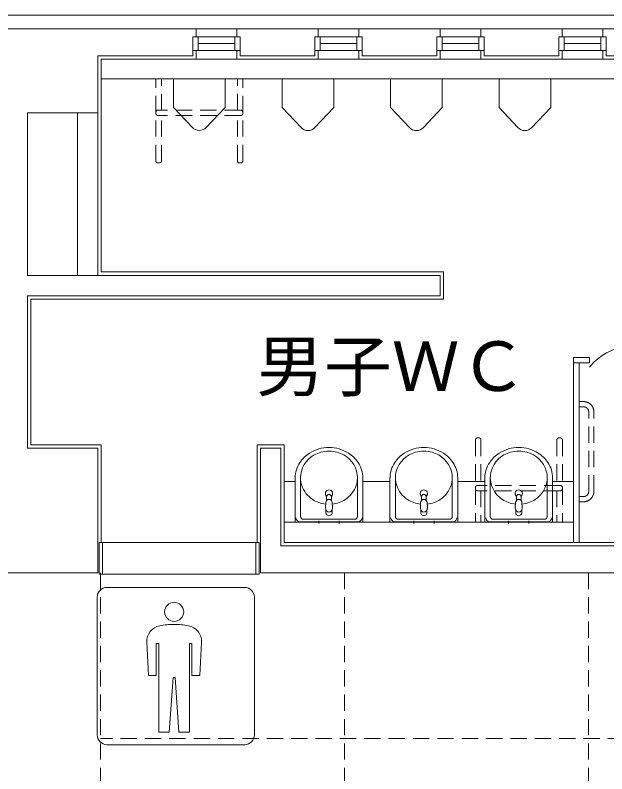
# Model space of a CAD drawing. Units: millimetres, scale not verified. Extents: x -24806 to 31194, y -25247 to 14164.
# Drawn here: x 18735 to 23105, y 3130 to 8734 of the extents above; entities that cross this region are included whole.
import ezdxf
from ezdxf.enums import TextEntityAlignment as Align

# ---------------------------------------------------------------- set-up
doc = ezdxf.new("R2010")
doc.units = ezdxf.units.MM
doc.header["$LTSCALE"] = 100
doc.linetypes.add('DASHED1', pattern=[1.8, 1.2, -0.6])
for name, color, linetype, lineweight in [('0-0', 7, 'Continuous', 18), ('0-1', 4, 'DASHED1', 18), ('C-F', 7, 'Continuous', 18)]:
    doc.layers.add(name, color=color, linetype=linetype, lineweight=lineweight)
doc.layers.add('0-A', color=7, linetype='Continuous')
doc.styles.add('HGｺﾞｼｯｸE', font='')
doc.styles.get('HGｺﾞｼｯｸE').set_extended_font_data('HGｺﾞｼｯｸE')

msp = doc.modelspace()

# ---------------------------------------------------------------- linework, layer by layer
at = {"layer": '0-0'}
for p, q in [((24101.5, 8734.4), (15891.7, 8734.4)), ((17418.5, 8634.2), (20071.7, 8634.2)), ((20071.7, 8634.2), (20071.7, 8574.2)), ((20071.7, 8634.2), (20372.1, 8634.2)), ((20372.1, 8634.2), (20372.1, 8574.2)), ((20372.1, 8634.2), (20972.8, 8634.2)), ((20972.8, 8634.2), (20972.8, 8574.2)), ((20972.8, 8634.2), (21273.1, 8634.2)), ((21273.1, 8634.2), (21273.1, 8574.2)), ((21273.1, 8634.2), (21873.8, 8634.2)), ((21873.8, 8634.2), (21873.8, 8574.2)), ((21873.8, 8634.2), (22174.2, 8634.2)), ((22174.2, 8634.2), (22174.2, 8574.2)), ((22174.2, 8634.2), (22774.9, 8634.2)), ((22774.9, 8634.2), (22774.9, 8574.2)), ((22774.9, 8634.2), (23075.3, 8634.2)), ((23075.3, 8634.2), (23075.3, 8574.2)), ((23075.3, 8634.2), (23676, 8634.2)), ((20046.7, 8574.2), (20046.7, 8474.1)), ((20086.7, 8574.2), (20357, 8574.2)), ((20086.7, 8524.1), (20357, 8524.1)), ((20372.1, 8574.2), (20397.1, 8574.2)), ((20397.1, 8474.1), (20397.1, 8574.2)), ((20397.1, 8574.2), (20397.1, 8434)), ((20947.7, 8574.2), (20947.7, 8474.1)), ((20987.8, 8574.2), (21258.1, 8574.2)), ((20987.8, 8524.1), (21258.1, 8524.1)), ((21273.1, 8574.2), (21298.2, 8574.2)), ((21298.2, 8474.1), (21298.2, 8574.2)), ((21298.2, 8574.2), (21298.2, 8434)), ((21848.8, 8574.2), (21848.8, 8474.1)), ((21888.9, 8574.2), (22159.2, 8574.2)), ((21888.9, 8524.1), (22159.2, 8524.1)), ((22174.2, 8574.2), (22199.2, 8574.2)), ((22199.2, 8474.1), (22199.2, 8574.2)), ((22199.2, 8574.2), (22199.2, 8434)), ((22749.9, 8574.2), (22749.9, 8474.1)), ((22789.9, 8574.2), (23060.3, 8574.2)), ((22789.9, 8524.1), (23060.3, 8524.1)), ((23075.3, 8574.2), (23100.3, 8574.2)), ((23100.3, 8474.1), (23100.3, 8574.2)), ((23100.3, 8574.2), (23100.3, 8434)), ((20071.7, 8409), (20071.7, 8474.1)), ((20357, 8474.1), (20086.7, 8474.1)), ((20357, 8474.1), (20397.1, 8474.1)), ((20372.1, 8409), (20372.1, 8474.1)), ((20972.8, 8409), (20972.8, 8474.1)), ((21258.1, 8474.1), (20987.8, 8474.1)), ((21258.1, 8474.1), (21298.2, 8474.1)), ((21273.1, 8409), (21273.1, 8474.1)), ((21873.8, 8409), (21873.8, 8474.1)), ((22159.2, 8474.1), (21888.9, 8474.1)), ((22159.2, 8474.1), (22199.2, 8474.1)), ((22174.2, 8409), (22174.2, 8474.1)), ((22774.9, 8409), (22774.9, 8474.1)), ((23060.3, 8474.1), (22789.9, 8474.1)), ((23060.3, 8474.1), (23100.3, 8474.1)), ((23075.3, 8409), (23075.3, 8474.1)), ((19345.8, 8434), (20046.7, 8434)), ((19370.9, 8409), (20071.7, 8409)), ((19370.9, 6837.1), (19370.9, 8409)), ((20071.7, 8409), (20372.1, 8409)), ((20372.1, 8409), (20972.8, 8409)), ((20397.1, 8434), (20947.7, 8434)), ((20972.8, 8409), (21273.1, 8409)), ((21273.1, 8409), (21873.8, 8409)), ((21298.2, 8434), (21848.8, 8434)), ((21873.8, 8409), (22174.2, 8409)), ((22174.2, 8409), (22774.9, 8409)), ((22199.2, 8434), (22749.9, 8434)), ((22774.9, 8409), (23075.3, 8409)), ((23075.3, 8409), (23676, 8409)), ((23100.3, 8434), (23651, 8434)), ((19370.9, 8263.8), (24677.2, 8263.8)), ((19905.1, 8263.8), (20286, 8263.8)), ((19905.1, 8263.8), (19905.1, 8053.3)), ((20286, 8263.8), (20286, 8053.3)), ((20706.8, 8263.8), (20706.8, 8052.8)), ((21088.6, 8263.8), (20706.8, 8263.8)), ((21088.6, 8263.8), (21088.6, 8052.8)), ((21507.7, 8263.8), (21507.7, 8052.8)), ((21889.5, 8263.8), (21507.7, 8263.8)), ((21889.5, 8263.8), (21889.5, 8052.8)), ((22308.7, 8263.8), (22308.7, 8052.8)), ((22690.5, 8263.8), (22308.7, 8263.8)), ((22690.5, 8263.8), (22690.5, 8052.8)), ((19905.1, 8053.3), (20044.4, 7905)), ((20286, 8053.3), (20146.7, 7905)), ((20706.8, 8052.8), (20846.4, 7904.2)), ((21088.6, 8052.8), (20948.9, 7904.2)), ((21507.7, 8052.8), (21647.4, 7904.2)), ((21889.5, 8052.8), (21749.9, 7904.2)), ((22308.7, 8052.8), (22448.3, 7904.2)), ((22690.5, 8052.8), (22550.8, 7904.2)), ((18825.2, 6812.1), (18825.2, 8013.5)), ((19195.7, 8013.5), (19195.7, 6812.1)), ((19345.8, 8013.5), (19345.8, 6812.1)), ((21873.8, 6812.1), (18825.2, 6812.1)), ((19370.9, 6837.1), (21898.9, 6837.1)), ((21873.8, 6661.9), (21873.8, 6812.1)), ((18825.2, 5535.6), (18825.2, 6661.9)), ((18825.2, 6661.9), (21873.8, 6661.9)), ((18850.2, 5560.6), (18850.2, 6636.9)), ((22860, 6166.3), (22860, 4839.7)), ((22860, 6166.3), (22978.2, 6166.3)), ((22900.1, 6166.3), (22900.1, 4839.7)), ((19370.9, 5560.6), (18850.2, 5560.6)), ((19370.9, 5560.6), (19370.9, 4839.7)), ((20522.2, 5560.6), (20722.5, 5560.6)), ((20522.2, 5560.6), (20522.2, 4839.7)), ((20722.5, 4839.7), (20722.5, 5560.6)), ((19345.8, 5535.6), (18825.2, 5535.6)), ((19345.8, 4614.5), (19345.8, 5535.6)), ((20547.3, 5535.6), (20697.4, 5535.6)), ((20547.3, 4614.5), (20547.3, 5535.6)), ((20697.4, 4814.7), (20697.4, 5535.6)), ((20802.7, 5290.3), (20722.5, 5290.3)), ((20802.7, 5315.2), (20802.7, 4989.9)), ((20842.7, 5317.2), (20842.7, 5030)), ((21263, 5317.2), (21263, 5030)), ((21303.1, 5315.2), (21303.1, 4989.9)), ((21503.5, 5290.3), (21303.1, 5290.3)), ((21503.5, 5315.2), (21503.5, 4989.9)), ((21543.5, 5317.2), (21543.5, 5030)), ((21963.8, 5317.2), (21963.8, 5030)), ((22003.9, 5315.2), (22003.9, 4989.9)), ((22003.9, 5290.3), (22204.3, 5290.3)), ((22204.3, 5315.2), (22204.3, 4989.9)), ((22244.4, 5317.2), (22244.4, 5030)), ((22664.7, 5317.2), (22664.7, 5030)), ((22704.7, 5315.2), (22704.7, 4989.9)), ((22860, 5290.3), (22704.7, 5290.3)), ((21035, 5149.2), (21035.4, 5177.2)), ((21070.3, 5177.2), (21070.7, 5149.2)), ((21735.9, 5149.2), (21736.3, 5177.2)), ((21771.1, 5177.2), (21771.5, 5149.2)), ((22436.7, 5149.2), (22437.1, 5177.2)), ((22471.9, 5177.2), (22472.3, 5149.2)), ((21026.9, 5097.3), (21028.9, 5134.6)), ((21078.8, 5097.4), (21076.8, 5134.6)), ((21727.8, 5097.3), (21729.8, 5134.6)), ((21779.6, 5097.4), (21777.6, 5134.6)), ((22428.6, 5097.3), (22430.6, 5134.6)), ((22480.5, 5097.4), (22478.4, 5134.6)), ((21030.4, 5055.5), (21030.4, 5079.9)), ((21075.3, 5079.9), (21075.3, 5054.1)), ((21731.3, 5055.5), (21731.3, 5079.9)), ((21776.1, 5079.9), (21776.1, 5054.1)), ((22432.1, 5055.5), (22432.1, 5079.9)), ((22477, 5079.9), (22477, 5054.1)), ((22860, 4989.9), (20722.5, 4989.9)), ((20802.7, 4989.9), (21303.1, 4989.9)), ((20838.7, 4991.9), (21267, 4991.9)), ((21052.9, 5009.9), (20862.7, 5009.9)), ((20987.8, 4989.9), (20967.8, 4989.9)), ((20977.8, 4979.9), (20977.8, 4999.9)), ((21052.9, 5009.9), (21243, 5009.9)), ((21117.6, 4989.9), (21100.4, 4989.9)), ((21138.3, 4989.9), (21117.6, 4989.9)), ((21138, 4989.9), (21117.9, 4989.9)), ((21127.9, 4979.9), (21127.9, 4999.9)), ((21155.4, 4989.9), (21138.3, 4989.9)), ((21503.5, 4989.9), (22003.9, 4989.9)), ((21539.5, 4991.9), (21967.8, 4991.9)), ((21753.7, 5009.9), (21563.6, 5009.9)), ((21688.6, 4989.9), (21668.6, 4989.9)), ((21678.6, 4979.9), (21678.6, 4999.9)), ((21753.7, 5009.9), (21943.8, 5009.9)), ((21818.5, 4989.9), (21801.2, 4989.9)), ((21839.1, 4989.9), (21818.5, 4989.9)), ((21838.8, 4989.9), (21818.8, 4989.9)), ((21828.8, 4979.9), (21828.8, 4999.9)), ((21856.2, 4989.9), (21839.1, 4989.9)), ((22204.3, 4989.9), (22704.7, 4989.9)), ((22240.4, 4991.9), (22668.7, 4991.9)), ((22454.5, 5009.9), (22264.4, 5009.9)), ((22389.4, 4989.9), (22369.4, 4989.9)), ((22379.4, 4979.9), (22379.4, 4999.9)), ((22454.5, 5009.9), (22644.6, 5009.9)), ((22519.3, 4989.9), (22502.1, 4989.9)), ((22539.9, 4989.9), (22519.3, 4989.9)), ((22539.6, 4989.9), (22519.6, 4989.9)), ((22529.6, 4979.9), (22529.6, 4999.9)), ((22557, 4989.9), (22539.9, 4989.9)), ((19380.9, 4839.7), (20512.2, 4839.7)), ((24677.2, 4839.7), (20722.5, 4839.7)), ((24702.2, 4814.7), (20697.4, 4814.7)), ((18645, 4614.5), (19345.8, 4614.5)), ((19380.9, 4604.5), (20512.2, 4604.5)), ((25323, 4614.5), (20547.3, 4614.5))]:
    msp.add_line(p, q, dxfattribs=at)
at = {"layer": '0-0', "linetype": 'DASHED1'}
for p, q in [((19774.8, 7657.4), (19774.8, 8263.8)), ((19814.9, 8033.3), (19814.9, 8263.8)), ((20376.2, 8033.3), (20376.2, 8263.8)), ((20416.3, 7657.3), (20416.3, 8263.8)), ((19774.8, 8018.2), (19774.8, 8008.2)), ((20401.3, 8033.2), (19789.8, 8033.3)), ((20416.3, 8018.2), (20416.3, 8008.2)), ((20401.3, 7993.2), (19789.8, 7993.2)), ((19814.9, 7657.4), (19814.9, 7993.2)), ((20376.2, 7657.3), (20376.2, 7993.2)), ((19799.9, 7642.3), (19789.8, 7642.3)), ((20401.3, 7642.3), (20391.3, 7642.3)), ((22900.1, 5879.3), (22900.1, 5841.3)), ((22933.1, 5879.3), (22900.1, 5879.3)), ((22933.1, 5841.3), (22900.1, 5841.3)), ((22971.2, 5215.8), (22971.2, 5803.2)), ((23009.3, 5215.8), (23009.3, 5803.2)), ((22160, 5611.4), (22150, 5611.4)), ((22761.4, 5611.4), (22751.4, 5611.4)), ((22134.9, 5596.4), (22134.9, 4989.9)), ((22175, 5596.4), (22175, 5260.6)), ((22736.4, 5596.4), (22736.4, 5260.6)), ((22776.4, 5596.4), (22776.4, 4989.9)), ((22134.9, 5235.5), (22134.9, 5245.5)), ((22761.4, 5260.6), (22150, 5260.6)), ((22761.4, 5220.5), (22150, 5220.5)), ((22175, 5220.5), (22175, 4989.9)), ((22736.4, 5220.5), (22736.4, 4989.9)), ((22776.4, 5235.5), (22776.4, 5245.5)), ((22933.1, 5139.6), (22900.1, 5139.6))]:
    msp.add_line(p, q, dxfattribs=at)
at = {"layer": '0-0'}
for points in [[(20071.7, 8574.2), (20046.7, 8574.2), (20046.7, 8434)], [(20046.7, 8474.1), (20086.7, 8474.1), (20086.7, 8574.2), (20046.7, 8574.2)], [(20397.1, 8574.2), (20357, 8574.2), (20357, 8474.1)], [(20972.8, 8574.2), (20947.7, 8574.2), (20947.7, 8434)], [(20947.7, 8474.1), (20987.8, 8474.1), (20987.8, 8574.2), (20947.7, 8574.2)], [(21298.2, 8574.2), (21258.1, 8574.2), (21258.1, 8474.1)], [(21873.8, 8574.2), (21848.8, 8574.2), (21848.8, 8434)], [(21848.8, 8474.1), (21888.9, 8474.1), (21888.9, 8574.2), (21848.8, 8574.2)], [(22199.2, 8574.2), (22159.2, 8574.2), (22159.2, 8474.1)], [(22774.9, 8574.2), (22749.9, 8574.2), (22749.9, 8434)], [(22749.9, 8474.1), (22789.9, 8474.1), (22789.9, 8574.2), (22749.9, 8574.2)], [(23100.3, 8574.2), (23060.3, 8574.2), (23060.3, 8474.1)], [(18825.2, 8013.5), (19345.8, 8013.5), (19345.8, 8434)], [(18850.2, 6636.9), (21898.9, 6636.9), (21898.9, 6837.1)], [(22860, 6166.3), (22860, 6206.4), (22978.2, 6206.4), (22978.2, 6166.3)]]:
    msp.add_lwpolyline(points, dxfattribs=at)
at = {"layer": '0-0', "linetype": 'DASHED1'}
msp.add_lwpolyline([(22933.1, 5177.7), (22900.1, 5177.7), (22900.1, 5139.6)], dxfattribs=at)
at = {"layer": '0-0'}
for points in [[(19355.9, 4604.5), (19380.9, 4604.5), (19380.9, 4839.7), (19355.9, 4839.7)], [(20512.2, 4604.5), (20537.2, 4604.5), (20537.2, 4839.7), (20512.2, 4839.7)]]:
    msp.add_lwpolyline(points, close=True, dxfattribs=at)
for centre in [(21052.9, 4989.9), (21753.7, 4989.9), (22454.5, 4989.9)]:
    msp.add_circle(centre, 2, dxfattribs=at)
at = {"layer": '0-0', "linetype": 'DASHED1'}
for centre, radius, start, end in [((19789.8, 8018.2), 15, 89.9997, 179.9995), ((20401.3, 8018.2), 15, 359.9995, 89.9997), ((19789.8, 8008.2), 15, 179.9995, 269.9996), ((20401.3, 8008.2), 15, 269.9996, 359.9995), ((19789.8, 7657.4), 15, 179.9995, 269.9971), ((19799.9, 7657.4), 15, 269.9971, 359.9995), ((20391.3, 7657.3), 15, 179.9995, 269.9971), ((20401.3, 7657.3), 15, 269.9971, 359.9995), ((22933.1, 5803.2), 76.2, 359.9999, 89.9996), ((22933.1, 5803.2), 38.1, 359.9999, 89.9996), ((22150, 5596.4), 15, 90.0029, 180.0005), ((22160, 5596.4), 15, 0.0005, 90.0029), ((22751.4, 5596.4), 15, 90.0029, 180.0005), ((22761.4, 5596.4), 15, 0.0005, 90.0029), ((22150, 5245.5), 15, 90.0003, 180.0005), ((22150, 5235.5), 15, 180.0005, 270.0004), ((22761.4, 5245.5), 15, 0.0005, 90.0003), ((22761.4, 5235.5), 15, 270.0004, 0.0005), ((22933.1, 5215.8), 38.1, 269.9997, 359.9999), ((22933.1, 5215.8), 76.2, 269.9997, 359.9999)]:
    msp.add_arc(centre, radius, start, end, dxfattribs=at)
at = {"layer": '0-0'}
for centre, radius, start, end in [((20095.6, 7953.1), 70.2, 223.2135, 316.7856), ((20897.7, 7952.3), 70.3, 223.2139, 316.786), ((21698.6, 7952.3), 70.3, 223.2139, 316.786), ((22499.6, 7952.3), 70.3, 223.2139, 316.786), ((23305.5, 5871), 420.5, 38.8702, 141.1301), ((21036.8, 5295.6), 240.2, 122.31, 145.86), ((21042.1, 5311.9), 200.1, 104.46, 164.46), ((21052.9, 5270.2), 270.2, 90, 122.31), ((21052.9, 5270.2), 243.2, 75.55, 104.46), ((21052.9, 5270.2), 270.2, 57.7, 90), ((21063.6, 5311.9), 200.1, 15.55, 75.55), ((21068.9, 5295.6), 240.2, 34.15, 57.7), ((21737.7, 5295.6), 240.2, 122.31, 145.86), ((21743, 5311.9), 200.1, 104.46, 164.46), ((21753.7, 5270.2), 270.2, 90, 122.31), ((21753.7, 5270.2), 243.2, 75.55, 104.46), ((21753.7, 5270.2), 270.2, 57.7, 90), ((21764.4, 5311.9), 200.1, 15.55, 75.55), ((21769.7, 5295.6), 240.2, 34.15, 57.7), ((22438.5, 5295.6), 240.2, 122.31, 145.86), ((22443.8, 5311.9), 200.1, 104.46, 164.46), ((22454.5, 5270.2), 270.2, 90, 122.31), ((22454.5, 5270.2), 243.2, 75.55, 104.46), ((22454.5, 5270.2), 270.2, 57.7, 90), ((22465.2, 5311.9), 200.1, 15.55, 75.55), ((22470.5, 5295.6), 240.2, 34.15, 57.7), ((21007.9, 5315.2), 205.1, 145.86, 180), ((21097.8, 5315.2), 205.1, 0, 34.15), ((21708.7, 5315.2), 205.1, 145.86, 180), ((21798.6, 5315.2), 205.1, 0, 34.15), ((22409.6, 5315.2), 205.1, 145.86, 180), ((22499.5, 5315.2), 205.1, 0, 34.15), ((21022.9, 5317.2), 180.1, 164.46, 198.4), ((21082.8, 5317.2), 180.1, 341.61, 15.55), ((21723.8, 5317.2), 180.1, 164.46, 198.4), ((21783.6, 5317.2), 180.1, 341.61, 15.55), ((22424.6, 5317.2), 180.1, 164.46, 198.4), ((22484.5, 5317.2), 180.1, 341.61, 15.55), ((21092.8, 5315.2), 250.2, 180, 181.21), ((21793.6, 5315.2), 250.2, 180, 181.21), ((22494.5, 5315.2), 250.2, 180, 181.21), ((21041.8, 5323.6), 200.1, 198.4, 236.56), ((21052.9, 5200.2), 27, 309.96, 230.06), ((21063.9, 5323.6), 200.1, 303.45, 341.61), ((21742.7, 5323.6), 200.1, 198.4, 236.56), ((21753.7, 5200.2), 27, 309.96, 230.06), ((21764.7, 5323.6), 200.1, 303.45, 341.61), ((22443.5, 5323.6), 200.1, 198.4, 236.56), ((22454.5, 5200.2), 27, 309.96, 230.06), ((22465.5, 5323.6), 200.1, 303.45, 341.61), ((21052.9, 5340.2), 220.2, 236.56, 263.58), ((21052.9, 5133.3), 23.9, 41.75, 138.26), ((21052.9, 5177), 17.4, 0.75, 179.26), ((21052.9, 5340.2), 220.2, 276.43, 303.45), ((21753.7, 5340.2), 220.2, 236.56, 263.58), ((21753.7, 5133.3), 23.9, 41.75, 138.26), ((21753.7, 5177), 17.4, 0.75, 179.26), ((21753.7, 5340.2), 220.2, 276.43, 303.45), ((22454.5, 5340.2), 220.2, 236.56, 263.58), ((22454.5, 5133.3), 23.9, 41.75, 138.26), ((22454.5, 5177), 17.4, 0.75, 179.26), ((22454.5, 5340.2), 220.2, 276.43, 303.45), ((21052.9, 5133.3), 23.9, 138.26, 176.8), ((21052.9, 5133.3), 23.9, 3.21, 41.75), ((21753.7, 5133.3), 23.9, 138.26, 176.8), ((21753.7, 5133.3), 23.9, 3.21, 41.75), ((22454.5, 5133.3), 23.9, 138.26, 176.8), ((22454.5, 5133.3), 23.9, 3.21, 41.75), ((21054.7, 5095.7), 27.8, 176.85, 200.13), ((21051.1, 5089.2), 22.6, 187.69, 204.3), ((21053, 5059.4), 22.9, 189.81, 255.39), ((21051.1, 5089.2), 22.6, 204.3, 213.53), ((21053, 5086.7), 23.1, 206.05, 286.23), ((21053, 5059.4), 22.9, 283.38, 346.73), ((21053.1, 5086.5), 22.8, 286.23, 303.48), ((21053.4, 5085.9), 22.2, 303.48, 319.69), ((21054.2, 5085.3), 21.1, 319.69, 335.79), ((21053.9, 5089.6), 23.5, 327.22, 335.81), ((21053.9, 5089.6), 23.5, 335.81, 345.38), ((21057, 5088.8), 20.3, 345.38, 352.25), ((21051.9, 5095.4), 27, 339.67, 351.36), ((21049.3, 5095.8), 29.6, 351.36, 3.16), ((21755.5, 5095.7), 27.8, 176.85, 200.13), ((21751.9, 5089.2), 22.6, 187.69, 204.3), ((21753.8, 5059.4), 22.9, 189.81, 255.39), ((21751.9, 5089.2), 22.6, 204.3, 213.53), ((21753.8, 5086.7), 23.1, 206.05, 286.23), ((21753.8, 5059.4), 22.9, 283.38, 346.73), ((21753.9, 5086.5), 22.8, 286.23, 303.48), ((21754.2, 5085.9), 22.2, 303.48, 319.69), ((21755, 5085.3), 21.1, 319.69, 335.79), ((21754.7, 5089.6), 23.5, 327.22, 335.81), ((21754.7, 5089.6), 23.5, 335.81, 345.38), ((21757.8, 5088.8), 20.3, 345.38, 352.25), ((21752.7, 5095.4), 27, 339.67, 351.36), ((21750.1, 5095.8), 29.6, 351.36, 3.16), ((22456.3, 5095.7), 27.8, 176.85, 200.13), ((22452.7, 5089.2), 22.6, 187.69, 204.3), ((22454.6, 5059.4), 22.9, 189.81, 255.39), ((22452.7, 5089.2), 22.6, 204.3, 213.53), ((22454.6, 5086.7), 23.1, 206.05, 286.23), ((22454.6, 5059.4), 22.9, 283.38, 346.73), ((22454.7, 5086.5), 22.8, 286.23, 303.48), ((22455, 5085.9), 22.2, 303.48, 319.69), ((22455.8, 5085.3), 21.1, 319.69, 335.79), ((22455.5, 5089.6), 23.5, 327.22, 335.81), ((22455.5, 5089.6), 23.5, 335.81, 345.38), ((22458.6, 5088.8), 20.3, 345.38, 352.25), ((22453.5, 5095.4), 27, 339.67, 351.36), ((22450.9, 5095.8), 29.6, 351.36, 3.16), ((20838.7, 5022), 29.9, 180, 270), ((20862.7, 5030), 19.9, 180, 270), ((21052.8, 5049.2), 13.3, 244.7017, 294.0683), ((21243, 5030), 19.9, 270, 0), ((21267, 5022), 29.9, 270, 0), ((21539.5, 5022), 29.9, 180, 270), ((21563.6, 5030), 19.9, 180, 270), ((21753.7, 5049.2), 13.3, 244.7017, 294.0683), ((21943.8, 5030), 19.9, 270, 0), ((21967.8, 5022), 29.9, 270, 0), ((22240.4, 5022), 29.9, 180, 270), ((22264.4, 5030), 19.9, 180, 270), ((22454.5, 5049.2), 13.3, 244.7017, 294.0683), ((22644.6, 5030), 19.9, 270, 0), ((22668.7, 5022), 29.9, 270, 0)]:
    msp.add_arc(centre, radius, start, end, dxfattribs=at)
at = {"layer": '0-1'}
for p, q in [((19365.9, 4614.5), (19365.9, -18893.5)), ((21168, 4614.5), (21168, -18893.5)), ((22970.1, 4614.5), (22970.1, -18893.5)), ((25753.5, 3390.2), (19365.9, 3390.2))]:
    msp.add_line(p, q, dxfattribs=at)
at = {"layer": 'C-F'}
for p, q in [((19412.9, 4507.3), (20430.4, 4507.3)), ((19340.1, 3417.3), (19340.1, 4434.5)), ((20502.6, 4434.5), (20502.6, 3417.3)), ((20430.4, 3344.9), (19412.9, 3344.9))]:
    msp.add_line(p, q, dxfattribs=at)
msp.add_lwpolyline([(19706.7, 4102.1), (19720.2, 3856.9), (19777.5, 3856.9), (19777.5, 4091.7), (19795.4, 4091.7), (19795.4, 3437.3), (19873.4, 3437.3), (19902.1, 3842.5), (19916.7, 3842.5), (19944.3, 3437.3), (20022.6, 3437.3), (20022.6, 4091.7), (20040.7, 4091.7), (20040.7, 3856.9), (20098.3, 3856.9), (20111.6, 4102.1)], dxfattribs=at)
for centre, radius, start, end in [((19415.8, 4431.7), 75.7, 92.1855, 177.846), ((20426.9, 4431.6), 75.8, 2.211, 87.3148), ((19911.4, 4324.1), 73.2, 92.0686, 178.126), ((19906.7, 4323.9), 73.4, 2.0346, 88.4489), ((19911.8, 4328.6), 73.7, 181.5918, 267.5699), ((19906.4, 4328.7), 73.8, 271.8136, 358.3467), ((19827.8, 4105.6), 121.2, 102.0139, 181.6352), ((19907.1, 3635.1), 598.3, 89.8474, 100.0622), ((19912.2, 3644.8), 588.5, 79.8502, 90.3395), ((19990.1, 4105.4), 121.5, 358.4457, 77.7426), ((19415.3, 3420.1), 75.2, 182.1134, 268.1708), ((20427.7, 3419.8), 75, 272.0803, 358.0782)]:
    msp.add_arc(centre, radius, start, end, dxfattribs=at)

# ---------------------------------------------------------------- texts
at = {"layer": '0-A', "style": 'HGｺﾞｼｯｸE'}
msp.add_text('男子ＷＣ', height=366.6, dxfattribs=at).set_placement((20516.4, 5847.9), align=Align.BOTTOM_LEFT)

doc.saveas('drawing.dxf')
